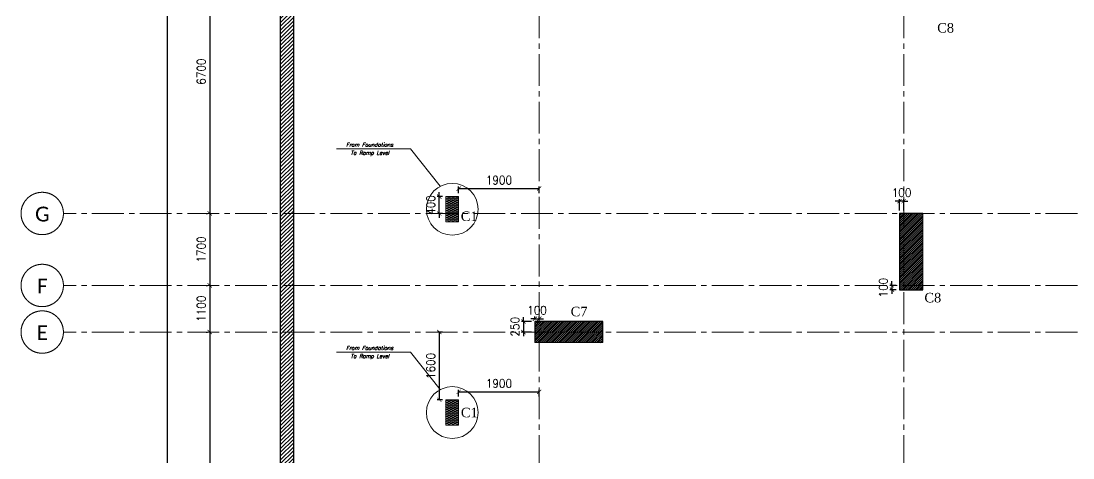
# Model space of a CAD drawing. Header units: millimetres. Extents: x -967280 to 3852, y 2833 to 1955156.
# Drawn here: x -553053 to -528235, y 401364 to 411682 of the extents above; entities that cross this region are included whole.
import ezdxf
from ezdxf.enums import TextEntityAlignment as Align

# ---------------------------------------------------------------- set-up
doc = ezdxf.new("R2010")
doc.units = ezdxf.units.MM
doc.header["$LTSCALE"] = 1000
doc.header["$PDMODE"] = 35
doc.header["$PDSIZE"] = 25
for name, pattern in [('$0$DASHED2', [0.375, 0.25, -0.125]), ('Columns_Structural070816$0$CENTER2', [1.125, 0.75, -0.125, 0.125, -0.125]), ('HRZN_Line-Ptrn-Sold', [9144001.0, 9144000.0, -1])]:
    doc.linetypes.add(name, pattern=pattern)
for name, color, linetype, lineweight in [('00-DE-Hatch', 11, 'Continuous', 0), ('00-EG-Text', 3, 'Continuous', 0), ('A-AX-ATT-100', 7, 'HRZN_Line-Ptrn-Sold', 18), ('S - column', 6, 'Continuous', 60), ('ST-000-AXIS', 9, 'Columns_Structural070816$0$CENTER2', 9), ('ST-RFT-BOT', 2, '$0$DASHED2', 30)]:
    doc.layers.add(name, color=color, linetype=linetype, lineweight=lineweight)
for name, color, linetype in [('_N-DIM 3', 7, 'Continuous'), ('R.C. footing', 4, 'Continuous'), ('S - BATH Hach', 1, 'Continuous'), ('S - col hach', 1, 'Continuous')]:
    doc.layers.add(name, color=color, linetype=linetype)
doc.styles.add('ASD', font='times.ttf')
doc.styles.add('Calibri_2', font='calibri.ttf', dxfattribs={"height": 300})
doc.styles.add('E', font='ITALICC.shx')
doc.styles.add('TUNELNO', font='romans.shx', dxfattribs={"width": 0.9})
doc.dimstyles.new('Copy(2) of DSEC', dxfattribs={"dimtxt": 200, "dimasz": 100, "dimexe": 50, "dimexo": 80, "dimgap": 100, "dimtad": 1, "dimdec": 0, "dimrnd": 5, "dimzin": 0, "dimdsep": 46, "dimtxsty": 'TUNELNO', "dimblk": 'ARCHTICK', "dimcen": 0.09, "dimclrd": 1, "dimclre": 1, "dimclrt": 3, "dimadec": 0, "dimazin": 0, "dimtfac": 0.78125, "dimtdec": 0, "dimtix": 1, "dimtmove": 2, "dimatfit": 3, "dimldrblk": 'ARCHTICK', "dimfxl": 1, "dimtolj": 1, "dimtzin": 0, "dimarcsym": 0})

# ---------------------------------------------------------------- blocks, each defined once
blk = doc.blocks.new('Grid - HRZN_G-Datm-Grid-Head-1554275-FIRST FLOOR FFL_1_')
at = {"layer": 'A-AX-ATT-100'}
blk.add_circle((0, 0), 5, dxfattribs=at)
blk = doc.blocks.new('_ArchTick')
at = {"color": 0, "linetype": 'ByBlock', "const_width": 0.15}
blk.add_lwpolyline([(-0.5, -0.5), (0.5, 0.5)], dxfattribs=at)
blk = doc.blocks.new('*D1505')
at = {"layer": '_N-DIM 3', "color": 1, "linetype": 'Continuous', "lineweight": -2, "ltscale": 30, "transparency": 16777216}
for p, q in [((509045, 737040), (509075, 737040)), ((509125, 737040), (509125, 730340)), ((509045, 730340), (509075, 730340))]:
    blk.add_line(p, q, dxfattribs=at)
at = {"layer": 'Defpoints', "color": 0, "linetype": 'Continuous', "ltscale": 30, "transparency": 16777216}
for p in [(509125, 737040), (509125, 730340), (509125, 730340)]:
    blk.add_point(p, dxfattribs=at)
at = {"layer": '_N-DIM 3', "color": 1, "linetype": 'Continuous', "lineweight": -2, "ltscale": 30, "transparency": 16777216, "xscale": 100, "yscale": 100, "zscale": 100}
for p, rotation in [((509125, 737040), 90), ((509125, 730340), 270)]:
    blk.add_blockref('_ArchTick', p, dxfattribs=dict(at, rotation=rotation))
at = {"layer": '_N-DIM 3', "color": 3, "linetype": 'Continuous', "ltscale": 30, "transparency": 16777216, "insert": (508925, 733690), "char_height": 200, "attachment_point": 5, "rotation": 90, "style": 'TUNELNO'}
blk.add_mtext('\\A1;6700', dxfattribs=at)
blk = doc.blocks.new('*D1506')
at = {"layer": '_N-DIM 3', "color": 1, "linetype": 'Continuous', "lineweight": -2, "ltscale": 30, "transparency": 16777216}
for p, q in [((509045, 730340), (509075, 730340)), ((509125, 730340), (509125, 728640)), ((509045, 728640), (509075, 728640))]:
    blk.add_line(p, q, dxfattribs=at)
at = {"layer": 'Defpoints', "color": 0, "linetype": 'Continuous', "ltscale": 30, "transparency": 16777216}
for p in [(509125, 730340), (509125, 728640), (509125, 728640)]:
    blk.add_point(p, dxfattribs=at)
at = {"layer": '_N-DIM 3', "color": 1, "linetype": 'Continuous', "lineweight": -2, "ltscale": 30, "transparency": 16777216, "xscale": 100, "yscale": 100, "zscale": 100}
for p, rotation in [((509125, 730340), 90), ((509125, 728640), 270)]:
    blk.add_blockref('_ArchTick', p, dxfattribs=dict(at, rotation=rotation))
at = {"layer": '_N-DIM 3', "color": 3, "linetype": 'Continuous', "ltscale": 30, "transparency": 16777216, "insert": (508925, 729490), "char_height": 200, "attachment_point": 5, "rotation": 90, "style": 'TUNELNO'}
blk.add_mtext('\\A1;1700', dxfattribs=at)
blk = doc.blocks.new('*D1507')
at = {"layer": '_N-DIM 3', "color": 1, "linetype": 'Continuous', "lineweight": -2, "ltscale": 30, "transparency": 16777216}
for p, q in [((509045, 728640), (509075, 728640)), ((509125, 728640), (509125, 727540)), ((509045, 727540), (509075, 727540))]:
    blk.add_line(p, q, dxfattribs=at)
at = {"layer": 'Defpoints', "color": 0, "linetype": 'Continuous', "ltscale": 30, "transparency": 16777216}
for p in [(509125, 728640), (509125, 727540), (509125, 727540)]:
    blk.add_point(p, dxfattribs=at)
at = {"layer": '_N-DIM 3', "color": 1, "linetype": 'Continuous', "lineweight": -2, "ltscale": 30, "transparency": 16777216, "xscale": 100, "yscale": 100, "zscale": 100}
for p, rotation in [((509125, 728640), 90), ((509125, 727540), 270)]:
    blk.add_blockref('_ArchTick', p, dxfattribs=dict(at, rotation=rotation))
at = {"layer": '_N-DIM 3', "color": 3, "linetype": 'Continuous', "ltscale": 30, "transparency": 16777216, "insert": (508925, 728090), "char_height": 200, "attachment_point": 5, "rotation": 90, "style": 'TUNELNO'}
blk.add_mtext('\\A1;1100', dxfattribs=at)
blk = doc.blocks.new('*D1508')
at = {"layer": '_N-DIM 3', "color": 1, "linetype": 'Continuous', "lineweight": -2, "ltscale": 30, "transparency": 16777216}
for p, q in [((509045, 727540), (509075, 727540)), ((509125, 727540), (509125, 719940)), ((509045, 719940), (509075, 719940))]:
    blk.add_line(p, q, dxfattribs=at)
at = {"layer": 'Defpoints', "color": 0, "linetype": 'Continuous', "ltscale": 30, "transparency": 16777216}
for p in [(509125, 727540), (509125, 719940), (509125, 719940)]:
    blk.add_point(p, dxfattribs=at)
at = {"layer": '_N-DIM 3', "color": 1, "linetype": 'Continuous', "lineweight": -2, "ltscale": 30, "transparency": 16777216, "xscale": 100, "yscale": 100, "zscale": 100}
for p, rotation in [((509125, 727540), 90), ((509125, 719940), 270)]:
    blk.add_blockref('_ArchTick', p, dxfattribs=dict(at, rotation=rotation))
at = {"layer": '_N-DIM 3', "color": 3, "linetype": 'Continuous', "ltscale": 30, "transparency": 16777216, "insert": (508925, 723740), "char_height": 200, "attachment_point": 5, "rotation": 90, "style": 'TUNELNO'}
blk.add_mtext('\\A1;7600', dxfattribs=at)
blk = doc.blocks.new('*D1512')
at = {"layer": '_N-DIM 3', "color": 1, "linetype": 'Continuous', "lineweight": -2, "ltscale": 30, "transparency": 16777216}
for p, q in [((508045, 737040), (508075, 737040)), ((508125, 737040), (508125, 710440)), ((508045, 710440), (508075, 710440))]:
    blk.add_line(p, q, dxfattribs=at)
at = {"layer": 'Defpoints', "color": 0, "linetype": 'Continuous', "ltscale": 30, "transparency": 16777216}
for p in [(508125, 737040), (508125, 710440), (508125, 710440)]:
    blk.add_point(p, dxfattribs=at)
at = {"layer": '_N-DIM 3', "color": 1, "linetype": 'Continuous', "lineweight": -2, "ltscale": 30, "transparency": 16777216, "xscale": 100, "yscale": 100, "zscale": 100}
for p, rotation in [((508125, 737040), 90), ((508125, 710440), 270)]:
    blk.add_blockref('_ArchTick', p, dxfattribs=dict(at, rotation=rotation))
at = {"layer": '_N-DIM 3', "color": 3, "linetype": 'Continuous', "ltscale": 30, "transparency": 16777216, "insert": (507925, 723740), "char_height": 200, "attachment_point": 5, "rotation": 90, "style": 'TUNELNO'}
blk.add_mtext('\\A1;26600', dxfattribs=at)
blk = doc.blocks.new('*D358')
at = {"layer": '_N-DIM 3', "color": 1, "linetype": 'Continuous', "lineweight": -2, "ltscale": 30, "transparency": 16777216}
for p, q in [((-540929, 404652), (-541029, 404652)), ((-540929, 404667), (-540929, 404702)), ((-540929, 404652), (-540829, 404652)), ((-540829, 404667), (-540829, 404702)), ((-540829, 404652), (-540729, 404652))]:
    blk.add_line(p, q, dxfattribs=at)
at = {"layer": 'Defpoints', "color": 0, "linetype": 'Continuous', "ltscale": 30, "transparency": 16777216}
for p in [(-540929, 404587), (-540829, 404652), (-540829, 404587)]:
    blk.add_point(p, dxfattribs=at)
at = {"layer": '_N-DIM 3', "color": 1, "linetype": 'Continuous', "lineweight": -2, "ltscale": 30, "transparency": 16777216, "xscale": 100, "yscale": 100, "zscale": 100}
blk.add_blockref('_ArchTick', (-540929, 404652), dxfattribs=at)
at = {"layer": '_N-DIM 3', "color": 1, "linetype": 'Continuous', "lineweight": -2, "ltscale": 30, "transparency": 16777216, "xscale": 100, "yscale": 100, "zscale": 100, "rotation": 180}
blk.add_blockref('_ArchTick', (-540829, 404652), dxfattribs=at)
at = {"layer": '_N-DIM 3', "color": 3, "linetype": 'Continuous', "ltscale": 30, "transparency": 16777216, "insert": (-540879, 404852), "char_height": 200, "attachment_point": 5, "style": 'TUNELNO'}
blk.add_mtext('\\A1;100', dxfattribs=at)
blk = doc.blocks.new('*D359')
at = {"layer": '_N-DIM 3', "color": 1, "linetype": 'Continuous', "lineweight": -2, "ltscale": 30, "transparency": 16777216}
for p, q in [((-541009, 404587), (-541249, 404587)), ((-541199, 404587), (-541199, 404687)), ((-541199, 404587), (-541199, 404337)), ((-541009, 404337), (-541249, 404337)), ((-541199, 404337), (-541199, 404237))]:
    blk.add_line(p, q, dxfattribs=at)
at = {"layer": 'Defpoints', "color": 0, "linetype": 'Continuous', "ltscale": 30, "transparency": 16777216}
for p in [(-540929, 404587), (-541199, 404337), (-540929, 404337)]:
    blk.add_point(p, dxfattribs=at)
at = {"layer": '_N-DIM 3', "color": 1, "linetype": 'Continuous', "lineweight": -2, "ltscale": 30, "transparency": 16777216, "xscale": 100, "yscale": 100, "zscale": 100}
for p, rotation in [((-541199, 404587), 270), ((-541199, 404337), 90)]:
    blk.add_blockref('_ArchTick', p, dxfattribs=dict(at, rotation=rotation))
at = {"layer": '_N-DIM 3', "color": 3, "linetype": 'Continuous', "ltscale": 30, "transparency": 16777216, "insert": (-541399, 404462), "char_height": 200, "attachment_point": 5, "rotation": 90, "style": 'TUNELNO'}
blk.add_mtext('\\A1;250', dxfattribs=at)
blk = doc.blocks.new('*D367')
at = {"layer": '_N-DIM 3', "color": 1, "linetype": 'Continuous', "lineweight": -2, "ltscale": 30, "transparency": 16777216}
for p, q in [((-532506, 405437), (-532506, 405537)), ((-532409, 405437), (-532556, 405437)), ((-532409, 405337), (-532556, 405337)), ((-532506, 405437), (-532506, 405337)), ((-532506, 405337), (-532506, 405237))]:
    blk.add_line(p, q, dxfattribs=at)
at = {"layer": 'Defpoints', "color": 0, "linetype": 'Continuous', "ltscale": 30, "transparency": 16777216}
for p in [(-532506, 405337), (-532329, 405437), (-532329, 405337)]:
    blk.add_point(p, dxfattribs=at)
at = {"layer": '_N-DIM 3', "color": 1, "linetype": 'Continuous', "lineweight": -2, "ltscale": 30, "transparency": 16777216, "xscale": 100, "yscale": 100, "zscale": 100}
for p, rotation in [((-532506, 405437), 270), ((-532506, 405337), 90)]:
    blk.add_blockref('_ArchTick', p, dxfattribs=dict(at, rotation=rotation))
at = {"layer": '_N-DIM 3', "color": 3, "linetype": 'Continuous', "ltscale": 30, "transparency": 16777216, "insert": (-532710, 405387), "char_height": 200, "attachment_point": 5, "rotation": 90, "style": 'TUNELNO'}
blk.add_mtext('\\A1;100', dxfattribs=at)
blk = doc.blocks.new('*D368')
at = {"layer": '_N-DIM 3', "color": 1, "linetype": 'Continuous', "lineweight": -2, "ltscale": 30, "transparency": 16777216}
for p, q in [((-532329, 407428), (-532429, 407428)), ((-532329, 407211), (-532329, 407478)), ((-532229, 407428), (-532329, 407428)), ((-532229, 407211), (-532229, 407478)), ((-532229, 407428), (-532129, 407428))]:
    blk.add_line(p, q, dxfattribs=at)
at = {"layer": 'Defpoints', "color": 0, "linetype": 'Continuous', "ltscale": 30, "transparency": 16777216}
for p in [(-532329, 407428), (-532329, 407131), (-532229, 407131)]:
    blk.add_point(p, dxfattribs=at)
at = {"layer": '_N-DIM 3', "color": 1, "linetype": 'Continuous', "lineweight": -2, "ltscale": 30, "transparency": 16777216, "xscale": 100, "yscale": 100, "zscale": 100}
blk.add_blockref('_ArchTick', (-532329, 407428), dxfattribs=at)
at = {"layer": '_N-DIM 3', "color": 1, "linetype": 'Continuous', "lineweight": -2, "ltscale": 30, "transparency": 16777216, "xscale": 100, "yscale": 100, "zscale": 100, "rotation": 180}
blk.add_blockref('_ArchTick', (-532229, 407428), dxfattribs=at)
at = {"layer": '_N-DIM 3', "color": 3, "linetype": 'Continuous', "ltscale": 30, "transparency": 16777216, "insert": (-532279, 407628), "char_height": 200, "attachment_point": 5, "style": 'TUNELNO'}
blk.add_mtext('\\A1;100', dxfattribs=at)
blk = doc.blocks.new('*D464')
at = {"layer": '_N-DIM 3', "color": 1, "linetype": 'Continuous', "lineweight": -2, "ltscale": 30, "transparency": 16777216}
for p, q in [((-543109, 407537), (-543235, 407537)), ((-543185, 407537), (-543185, 407637)), ((-543185, 407137), (-543185, 407537)), ((-543109, 407137), (-543235, 407137)), ((-543185, 407137), (-543185, 407037))]:
    blk.add_line(p, q, dxfattribs=at)
at = {"layer": 'Defpoints', "color": 0, "linetype": 'Continuous', "ltscale": 30, "transparency": 16777216}
for p in [(-543185, 407537), (-543029, 407537), (-543029, 407137)]:
    blk.add_point(p, dxfattribs=at)
at = {"layer": '_N-DIM 3', "color": 1, "linetype": 'Continuous', "lineweight": -2, "ltscale": 30, "transparency": 16777216, "xscale": 100, "yscale": 100, "zscale": 100}
for p, rotation in [((-543185, 407537), 270), ((-543185, 407137), 90)]:
    blk.add_blockref('_ArchTick', p, dxfattribs=dict(at, rotation=rotation))
at = {"layer": '_N-DIM 3', "color": 3, "linetype": 'Continuous', "ltscale": 30, "transparency": 16777216, "insert": (-543385, 407337), "char_height": 200, "attachment_point": 5, "rotation": 90, "style": 'TUNELNO'}
blk.add_mtext('\\A1;400', dxfattribs=at)
blk = doc.blocks.new('*D465')
at = {"layer": '_N-DIM 3', "color": 1, "linetype": 'Continuous', "lineweight": -2, "ltscale": 30, "transparency": 16777216}
for p, q in [((-542729, 407617), (-542729, 407775)), ((-540829, 407617), (-540829, 407775)), ((-542729, 407725), (-540829, 407725))]:
    blk.add_line(p, q, dxfattribs=at)
at = {"layer": 'Defpoints', "color": 0, "linetype": 'Continuous', "ltscale": 30, "transparency": 16777216}
for p in [(-542729, 407537), (-540829, 407725), (-540829, 407537)]:
    blk.add_point(p, dxfattribs=at)
at = {"layer": '_N-DIM 3', "color": 1, "linetype": 'Continuous', "lineweight": -2, "ltscale": 30, "transparency": 16777216, "xscale": 100, "yscale": 100, "zscale": 100, "rotation": 180}
blk.add_blockref('_ArchTick', (-542729, 407725), dxfattribs=at)
at = {"layer": '_N-DIM 3', "color": 1, "linetype": 'Continuous', "lineweight": -2, "ltscale": 30, "transparency": 16777216, "xscale": 100, "yscale": 100, "zscale": 100}
blk.add_blockref('_ArchTick', (-540829, 407725), dxfattribs=at)
at = {"layer": '_N-DIM 3', "color": 3, "linetype": 'Continuous', "ltscale": 30, "transparency": 16777216, "insert": (-541779, 407925), "char_height": 200, "attachment_point": 5, "style": 'TUNELNO'}
blk.add_mtext('\\A1;1900', dxfattribs=at)
blk = doc.blocks.new('*D466')
at = {"layer": '_N-DIM 3', "color": 1, "linetype": 'Continuous', "lineweight": -2, "ltscale": 30, "transparency": 16777216}
for p, q in [((-543109, 404337), (-543235, 404337)), ((-543185, 404337), (-543185, 402737)), ((-543109, 402737), (-543235, 402737))]:
    blk.add_line(p, q, dxfattribs=at)
at = {"layer": 'Defpoints', "color": 0, "linetype": 'Continuous', "ltscale": 30, "transparency": 16777216}
for p in [(-543029, 404337), (-543185, 402737), (-543029, 402737)]:
    blk.add_point(p, dxfattribs=at)
at = {"layer": '_N-DIM 3', "color": 1, "linetype": 'Continuous', "lineweight": -2, "ltscale": 30, "transparency": 16777216, "xscale": 100, "yscale": 100, "zscale": 100}
for p, rotation in [((-543185, 404337), 90), ((-543185, 402737), 270)]:
    blk.add_blockref('_ArchTick', p, dxfattribs=dict(at, rotation=rotation))
at = {"layer": '_N-DIM 3', "color": 3, "linetype": 'Continuous', "ltscale": 30, "transparency": 16777216, "insert": (-543385, 403537), "char_height": 200, "attachment_point": 5, "rotation": 90, "style": 'TUNELNO'}
blk.add_mtext('\\A1;1600', dxfattribs=at)
blk = doc.blocks.new('*D467')
at = {"layer": '_N-DIM 3', "color": 1, "linetype": 'Continuous', "lineweight": -2, "ltscale": 30, "transparency": 16777216}
for p, q in [((-542729, 402817), (-542729, 402975)), ((-542729, 402925), (-540829, 402925)), ((-540829, 402817), (-540829, 402975))]:
    blk.add_line(p, q, dxfattribs=at)
at = {"layer": 'Defpoints', "color": 0, "linetype": 'Continuous', "ltscale": 30, "transparency": 16777216}
for p in [(-540829, 402925), (-542729, 402737), (-540829, 402737)]:
    blk.add_point(p, dxfattribs=at)
at = {"layer": '_N-DIM 3', "color": 1, "linetype": 'Continuous', "lineweight": -2, "ltscale": 30, "transparency": 16777216, "xscale": 100, "yscale": 100, "zscale": 100, "rotation": 180}
blk.add_blockref('_ArchTick', (-542729, 402925), dxfattribs=at)
at = {"layer": '_N-DIM 3', "color": 1, "linetype": 'Continuous', "lineweight": -2, "ltscale": 30, "transparency": 16777216, "xscale": 100, "yscale": 100, "zscale": 100}
blk.add_blockref('_ArchTick', (-540829, 402925), dxfattribs=at)
at = {"layer": '_N-DIM 3', "color": 3, "linetype": 'Continuous', "ltscale": 30, "transparency": 16777216, "insert": (-541779, 403125), "char_height": 200, "attachment_point": 5, "style": 'TUNELNO'}
blk.add_mtext('\\A1;1900', dxfattribs=at)
blk = doc.blocks.new('A$C46269fcd new')
at = {"layer": 'S - BATH Hach', "ltscale": 30, "transparency": 33554483}
h = blk.add_hatch(dxfattribs=at)
h.set_pattern_fill('ANSI31', color=1, scale=20)
h.set_pattern_definition([(45, (643184.17, -484711.8), (-44.9012806, 44.9012806), [])])
h.paths.add_polyline_path([(47835, 35800), (47835, -9200), (-6100, -9200), (-6100, 35800), (-5800, 35800), (-5800, -8900), (47535, -8900), (47535, 35800)])
at = {"layer": 'R.C. footing', "color": 4, "ltscale": 30}
blk.add_lwpolyline([(47835, 35800), (47835, -9200), (-6100, -9200), (-6100, 35800), (-5800, 35800), (-5800, -8900), (47535, -8900), (47535, 35800)], close=True, dxfattribs=at)
blk = doc.blocks.new('FROM FOUNDATION TO UPPER LOWER BASEMENT_COLUMNS(new2)')
at = {"layer": 'S - col hach'}
h = blk.add_hatch(dxfattribs=at)
h.set_pattern_fill('ANSI31', color=256, scale=10)
h.set_pattern_definition([(45, (-119733.897, -851549.915), (-22.4506403, 22.4506403), [])])
h.paths.add_polyline_path([(425949, 630340), (425399, 630340), (425399, 628540), (425949, 628540)])
h = blk.add_hatch(dxfattribs=at)
h.set_pattern_fill('ANSI31', color=256, scale=10)
h.set_pattern_definition([(45, (193250.144, -596912.31), (-22.4506403, 22.4506403), [])])
h.paths.add_polyline_path([(416799, 627290), (418399, 627290), (418399, 627790), (416799, 627790)])
at = {"layer": 'S - column', "lineweight": 15}
for points in [[(425949, 630340), (425399, 630340), (425399, 628540), (425949, 628540)], [(416799, 627790), (416799, 627290), (418399, 627290), (418399, 627790)]]:
    blk.add_lwpolyline(points, close=True, dxfattribs=at)
at = {"layer": 'ST-RFT-BOT', "color": 7, "linetype": 'Continuous', "ltscale": 30}
for points in [[(425949, 630340), (425399, 630340), (425399, 628540), (425949, 628540)], [(418399, 627290), (418399, 627790), (416799, 627790), (416799, 627290)]]:
    blk.add_lwpolyline(points, dxfattribs=at)
blk = doc.blocks.new('A$C502a855f new')
at = {"layer": 'S - col hach', "true_color": 0xf8d731}
h = blk.add_hatch(dxfattribs=at)
h.set_pattern_fill('HONEY', color=40, scale=10)
h.set_pattern_definition([(0, (-310798.873, -401239.722), (47.625, 27.4963064), [31.75, -63.5]), (120, (-310798.873, -401239.722), (-47.6249999, 27.4963066), [31.75, -63.5]), (60, (-310798.873, -401239.722), (1e-07, 54.9926131), [-63.5, 31.75])])
h.paths.add_polyline_path([(103900, 29500), (104200, 29500), (104200, 28900), (103900, 28900)])
h = blk.add_hatch(dxfattribs=at)
h.set_pattern_fill('HONEY', color=40, scale=10)
h.set_pattern_definition([(0, (-310798.873, -401039.722), (47.625, 27.4963064), [31.75, -63.5]), (120, (-310798.873, -401039.722), (-47.6249999, 27.4963066), [31.75, -63.5]), (60, (-310798.873, -401039.722), (1e-07, 54.9926131), [-63.5, 31.75])])
h.paths.add_polyline_path([(103900, 24700), (104200, 24700), (104200, 24100), (103900, 24100)])
at = {"layer": 'S - column', "lineweight": 15}
for points in [[(103900, 29500), (104200, 29500), (104200, 28900), (103900, 28900)], [(103900, 24700), (104200, 24700), (104200, 24100), (103900, 24100)]]:
    blk.add_lwpolyline(points, close=True, dxfattribs=at)
blk = doc.blocks.new('AXES-00')
at = {"layer": 'ST-000-AXIS'}
for p, q in [((516898.9, 750979.6), (516898.9, 695813.8)), ((525498.9, 750979.6), (525498.9, 695813.8)), ((575723.2, 730339.7), (505674.3, 730339.7)), ((575723.2, 728639.7), (505674.3, 728639.7)), ((575723.2, 727539.7), (505674.3, 727539.7))]:
    blk.add_line(p, q, dxfattribs=at)
at = {"layer": 'A-AX-ATT-100', "xscale": 100.0000000000001, "yscale": 100.0000000000001, "zscale": 100.0000000000001, "rotation": 90}
for p in [(505174.3, 730339.7), (505174.3, 728639.7), (505174.3, 727539.7)]:
    blk.add_blockref('Grid - HRZN_G-Datm-Grid-Head-1554275-FIRST FLOOR FFL_1_', p, dxfattribs=at)
at = {"layer": 'A-AX-ATT-100', "linetype": 'Continuous', "lineweight": 13, "char_height": 350, "attachment_point": 1, "style": 'Calibri_2'}
for s, insert, width in [('G', (505005.2, 730501), 416.877), ('F', (505051.7, 728801), 304.641), ('E', (505041.7, 727701), 328.692)]:
    blk.add_mtext(s, dxfattribs=dict(at, insert=insert, width=width))
at = {"layer": '_N-DIM 3', "color": 3, "linetype": 'Continuous', "ltscale": 30}
for base, p1, p2, picture, middle in [((508125, 710439.7), (508125, 737039.7), (508125, 710439.7), '*D1512', (507925, 723739.7)), ((509125, 730339.7), (509125, 737039.7), (509125, 730339.7), '*D1505', (508925, 733689.7)), ((509125, 728639.7), (509125, 730339.7), (509125, 728639.7), '*D1506', (508925, 729489.7)), ((509125, 727539.7), (509125, 728639.7), (509125, 727539.7), '*D1507', (508925, 728089.7)), ((509125, 719939.7), (509125, 727539.7), (509125, 719939.7), '*D1508', (508925, 723739.7))]:
    dim = blk.add_linear_dim(base=base, p1=p1, p2=p2, angle=90, dimstyle='Copy(2) of DSEC', dxfattribs=at)
    dim.commit()
    dim.dimension.update_dxf_attribs({"geometry": picture, "text_midpoint": middle})

msp = doc.modelspace()

# ---------------------------------------------------------------- linework, layer by layer
at = {"layer": '00-DE-Hatch', "color": 2}
for points in [[(-543161, 407778.9), (-543868.3, 408665.9), (-545613.2, 408665.9)], [(-543161, 402978.9), (-543868.3, 403865.9), (-545613.2, 403865.9)]]:
    msp.add_lwpolyline(points, dxfattribs=at)
for centre in [(-542878.6, 407237.4), (-542878.6, 402437.4)]:
    msp.add_circle(centre, 610.8, dxfattribs=at)

# ---------------------------------------------------------------- block references
at = {"layer": '_N-DIM 3', "color": 6, "linetype": 'Continuous', "ltscale": 30}
msp.add_blockref('AXES-00', (-1057727.6, -323202.4), dxfattribs=at)
at = {"layer": 'S - column', "color": 7, "true_color": 0xffffff}
msp.add_blockref('A$C46269fcd new', (-540828.7, 387237.4), dxfattribs=at)
at = {"layer": 'S - column'}
msp.add_blockref('FROM FOUNDATION TO UPPER LOWER BASEMENT_COLUMNS(new2)', (-957727.6, -223202.4), dxfattribs=at)
at = {"layer": 'ST-RFT-BOT', "lineweight": 106, "ltscale": 30}
msp.add_blockref('A$C502a855f new', (-646928.7, 378037.4), dxfattribs=at)

# ---------------------------------------------------------------- texts
at = {"ltscale": 6, "style": 'ASD'}
for s, p in [('C8', (-531239.1, 411521.2)), ('C1', (-542479.7, 407071.7)), ('C8', (-531541.6, 405149.7)), ('C7', (-539886.7, 404821.9)), ('C1', (-542477.3, 402437))]:
    msp.add_text(s, height=225, dxfattribs=at).set_placement(p, align=Align.MIDDLE_CENTER)
at = {"layer": '00-EG-Text', "color": 4, "style": 'E'}
for s, p in [('From Foundations', (-544829.4, 408761.6)), ('To Ramp Level', (-544822.8, 408570.1)), ('From Foundations', (-544829.4, 403961.6)), ('To Ramp Level', (-544822.8, 403770.1))]:
    msp.add_text(s, height=91.295, dxfattribs=at).set_placement(p, align=Align.MIDDLE_CENTER)

# ---------------------------------------------------------------- dimensions: what is measured, and where the dimension line sits
at = {"layer": '_N-DIM 3', "color": 6, "linetype": 'Continuous', "ltscale": 30}
for base, p1, p2, picture, middle in [((-540828.7, 407725.4), (-542728.6, 407537.4), (-540828.7, 407537.4), '*D465', (-541778.6, 407925.4)), ((-532328.7, 407427.9), (-532228.7, 407131.3), (-532328.7, 407131.3), '*D368', (-532278.7, 407627.9)), ((-540828.7, 404652), (-540928.7, 404587.4), (-540828.7, 404587.4), '*D358', (-540878.7, 404852)), ((-540828.7, 402925.4), (-542728.6, 402737.4), (-540828.7, 402737.4), '*D467', (-541778.6, 403125.4))]:
    dim = msp.add_linear_dim(base=base, p1=p1, p2=p2, dimstyle='Copy(2) of DSEC', dxfattribs=at)
    dim.commit()
    dim.dimension.update_dxf_attribs({"geometry": picture, "text_midpoint": middle})
for base, p1, p2, picture, middle in [((-543184.7, 407537.4), (-543028.6, 407137.4), (-543028.6, 407537.4), '*D464', (-543384.7, 407337.4)), ((-541199, 404337.4), (-540928.7, 404587.4), (-540928.7, 404337.4), '*D359', (-541399, 404462.4)), ((-543184.7, 402737.4), (-543028.6, 404337.4), (-543028.6, 402737.4), '*D466', (-543384.7, 403537.4))]:
    dim = msp.add_linear_dim(base=base, p1=p1, p2=p2, angle=90, dimstyle='Copy(2) of DSEC', dxfattribs=at)
    dim.commit()
    dim.dimension.update_dxf_attribs({"geometry": picture, "text_midpoint": middle})
dim = msp.add_linear_dim(base=(-532505.8, 405337.4), p1=(-532328.7, 405437.4), p2=(-532328.7, 405337.4), angle=90, dimstyle='Copy(2) of DSEC', dxfattribs=at)
dim.commit()
dim.dimension.update_dxf_attribs({"geometry": '*D367', "text_midpoint": (-532709.7, 405387.4), "dimtype": 160})

doc.saveas('drawing.dxf')
